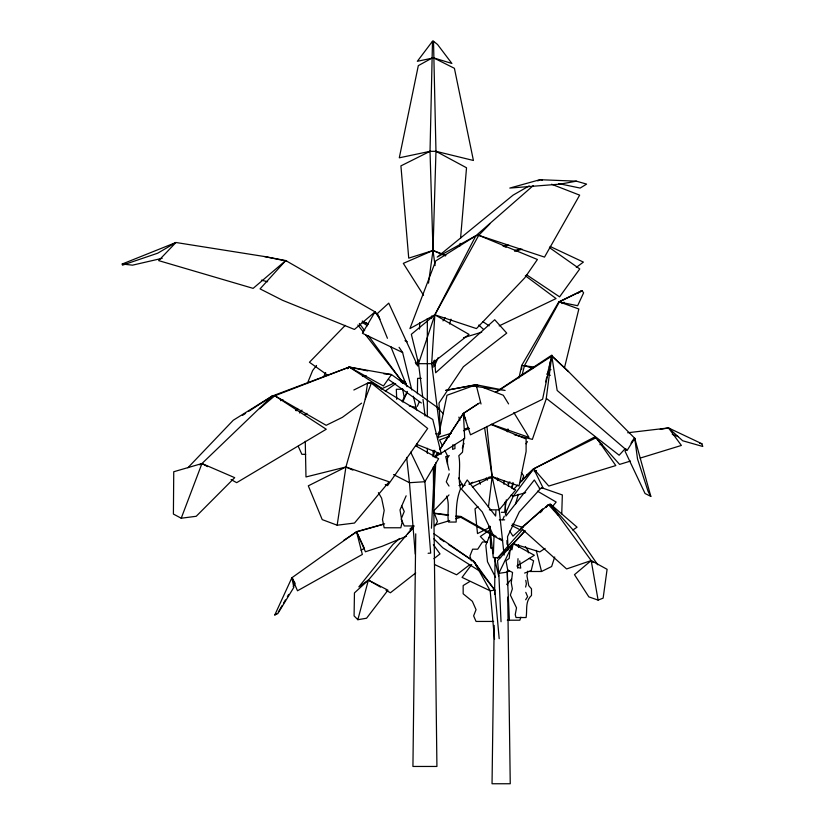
<?xml version="1.0" encoding="UTF-8"?>
<svg xmlns="http://www.w3.org/2000/svg" width="825" height="825" viewBox="0 0 825 825"><rect width="100%" height="100%" fill="white"/><g stroke="black" fill="none" stroke-linecap="round" stroke-linejoin="round"><path stroke-width="1.24" d="M435.084 265.567L433.001 250.491L430.031 151.326L432.496 41.25L433.517 41.25L437.549 44.498L451.873 63.453L433.62 57.874L417.337 61.297L432.496 41.25M415.738 533.857L412.933 766.456L436.92 766.456L433.589 490.163M416.79 446.469L416.821 443.902M417.419 393.783L417.605 378.355L421.266 378.355M494.175 625.402L492.04 783.75L510.242 783.75L507.736 597.083M494.588 594.505L495.072 558.463M433.517 41.25L435.971 151.326L433.001 250.491L428.495 283.15M561.743 513.872L562.341 494.948L541.86 487.812M493.412 553.678L494.01 536.652L482.274 511.943L461.443 489.081L467.228 479.975L495.619 516.038L495.928 510.953M518.007 558.69L517.615 567.569L520.73 568.116L519.709 560.948M518.523 547.274L518.626 544.737M418.048 359.648L417.749 366.022L388.74 303.136L377.376 313.5L387.43 338.281M419.471 329.062L419.77 322.688M431.454 528.217L434.631 464.702M433.507 507.334L435.734 462.866M435.982 457.782L436.116 455.245L437.508 453.1M452.935 444.665L452.595 449.357L454.957 448.542L454.874 444.685M459.907 245.943L460.123 243.375M460.567 238.25L466.527 167.774L435.971 151.326L430.031 151.326L399.3 157.812L418.306 65.649L432.393 57.874M447.511 464.454L447.449 456.008M463.815 438.436L462.495 452.183L458.813 455.72C461 466.826 457.638 478.005 460.494 488.936C456.101 499.785 456.225 510.788 456.173 522.05L448.532 522.05C446.861 513.459 449.965 504.539 446.603 496.145M433.032 367.29L433.672 360.896M488.41 507.303L492.154 476.633L486.915 426.35M626.505 449.151L625.01 451.131L645.057 493.515L650.822 496.382L634.724 438.271L568.559 371.642L551.76 355.771L546.284 398.362L619.152 455.214L625.206 448.625M337.167 525.205L354.492 523.05L389.111 481.8L345.923 466.981L308.313 485.832L322.214 519.616L337.167 525.205L345.923 466.981L365.258 399.187L367.527 383.182L371.26 382.429L432.774 419.482L441.354 454.121L416.501 444.324M506.344 499.857L504.591 512.315L501.342 512.315M508.282 486.142L508.808 482.408M527.711 571.168L526.969 575.963L528.743 585.647L531.496 588.833L531.496 595.433C524.834 601.559 527.453 610.015 526.072 617.543L516.027 617.543L515.243 614.625L516.512 607.85L510.355 595.031L512.366 588.844L511.263 582.832L512.552 572.447L507.726 570.044L505.993 560.691L509.221 558.391L509.994 550.945L512.243 546.573M449.068 437.044L449.718 433.414M507.705 569.652L507.189 572.117L509.417 620.503M511.882 549.852L513.181 543.675L524.391 531.31M507.354 431.64L507.891 429.144M518.987 377.943L521.699 365.465L558.762 301.909L581.903 290.606L583.626 292.813L577.634 305.704L558.762 301.909M545.645 381.882L546.769 377.025M547.326 374.591L548.45 369.724M549.017 367.29L550.419 361.216M525.618 587.07L526.371 583.925L525.783 580.315M433.331 456.442L434.837 450.285M437.539 439.199L439.632 430.578M564.424 367.991L578.841 309.004L559.35 301.909L524.545 365.465L522.008 375.272M507.396 431.661L508.035 429.206M511.624 487.472L512.933 482.512M399.558 538.447L392.958 544.417L358.844 586.884L368.383 580.109L387.956 590.184L366.568 618.234L357.854 619.699L368.383 580.109L414.078 526.092M449.615 324.06L450.986 319.182M515.481 504.209L518.317 494.309M522.225 480.686L523.638 475.736L521.297 472.715M554.709 556.978L551.647 566.517L541.53 571.488L529.794 571.498M511.799 488.235L513.397 483.357M502.662 540.097L502.415 540.849L460.742 517.265L455.812 516.533M546.418 398.362L532.373 439.385L514.305 434.744M520.905 617.152L519.832 620.204L507.313 620.204M449.243 473.756L446.284 481.841L449.017 486.069M462.278 448.161L464.052 443.376M365.258 399.187L371.353 383.078L427.659 428.474L387.564 485.616L385.254 484.584M181.222 518.224L196.216 516.285L234.692 477.665L201.96 463.537L173.745 471.745L173.405 514.068L181.222 518.224L201.96 463.537L272.219 396.052L349.295 367.073L391.493 374.571L439.952 409.252L437.425 409.004M490.504 533.692L485.801 545.263L487.493 561.753L495.567 577.397M296.185 410.829L297.155 408.457M307.312 383.573L312.634 370.549L316.532 365.454M401.579 518.007L404.26 511.49L401.61 505.766M402.765 402.064L407.313 391.411M417.357 406.312L419.368 401.579M434.517 366.073L438.054 357.782M406.147 495.815L400.012 509.953L402.115 522.4L400.816 527.773L384.182 527.773L382.491 519.554L384.182 510.458L381.604 498.156L378.397 492.638M489.256 537.57L490.318 535.219M502.673 519.688L504.271 516.161M505.323 513.81L513.274 496.186L533.682 468.817L595.062 436.827L619.596 464.413L630.496 461.062M293.401 579.81L291.875 577.758L293.834 587.369L277.798 613.625L274.797 614.955L291.875 577.758L356.513 531.671L384.625 523.803M323.379 377.19L325.669 372.611M533.177 185.656L475.87 235.744L434.868 314.82L418.533 363.67L422.689 396.866M435.043 525.958L437.446 521.462L433.548 511.057L449.006 494.938M489.823 223.936L478.737 235.321L434.868 314.82L411.335 334.311L418.533 363.67L431.671 363.67L469.043 334.414L434.868 314.82L409.922 328.587L435.724 260.927L475.87 235.744L478.737 235.321L544.51 257.101L579.655 195.143L551.605 184.243M402.095 401.311L407.199 392.432M278.283 612.119L282.181 605.478M283.48 603.271L285.419 599.95M287.368 596.63L288.668 594.413M293.205 586.668L295.154 583.347L291.875 577.758L297.505 590.772L362.34 554.452L356.513 531.671L364.351 548.305L361.072 550.244M264.474 256.534L286.677 261.102L285.739 260.566L253.131 288.368L158.648 260.618L175.942 242.498L157.73 253.182L122.513 265.165L122.224 264.01L175.942 242.498L264.474 256.534L285.739 260.566L375.055 311.86L362.423 333.269L402.621 352.522L411.788 389.988M478.325 403.58L463.413 413.407L464.702 438.436L435.012 457.071L438.127 453.74M525.659 599.775L527.608 596.681L525.772 592.371M435.012 457.071L437.786 452.812M439.869 449.615L463.413 413.407L479.593 402.92M440.313 448.81L463.413 413.407L470.487 434.806L542.592 399.238L551.822 355.132L495.371 392.339M526.041 443.778L527.464 441.643M442.973 320.884L445.18 317.79M471.714 564.496L462.062 577.387L490.174 590.793L494.814 590.123L499.187 638.674M630.981 443.221L634.724 438.271L637.519 458.978L648.182 491.669L650.822 496.382M552.1 506.983L556.163 502.054L537.467 491.164M299.475 412.964L302.012 410.118M545.933 507.54L548.512 504.683L550.347 504.044L577.077 527.196L572.808 530.021M285.739 260.566L260.061 288.884L282.562 300.3L354.43 329.443L375.055 311.86L379.026 316.821M506.736 584.409L511.552 579.129M632.125 441.097L634.724 438.271L627.062 450.563L557.164 390.472L551.76 355.771M525.288 530.774L497.506 560.691L498.795 573.365L501.033 621.741M520.905 481.315L533.682 468.817L596.227 437.683L615.801 465.568L548.749 486.059L533.682 468.817L526.391 475.489L528.65 474.385M407.529 534.002L413.562 527.618M187.904 467.744L233.289 420.224L272.219 396.052L274.818 395.763L349.295 367.073L367.795 370.91M345.221 325.38L309.447 362.268L328.195 375.602M513.294 489.586L517.729 485.069M519.502 483.264L533.682 468.817L542.963 487.709L539.251 488.771M522.617 529.598L497.258 558.226L513.181 543.675L539.756 551.915L545.088 548.388M540.189 512.696L542.035 510.912M545.738 507.354L548.512 504.683L550.368 504.488L576.159 533.445L597.723 564.785M542.695 508.881L512.975 536.137L509.685 531.022M409.932 529.083L413.707 525.68M347.418 368.723L349.295 367.073L383.429 385.987L391.493 374.571L383.914 373.828M259.535 408.664L274.818 395.763L326.174 425.308L342.396 417.337L361.597 403.167M593.092 438.446L595.062 436.827M274.797 614.955L276.54 613.532M415.707 572.952L390.4 592.773L385.997 590.246M433.929 558.669L440.003 553.915L433.362 544.655M477.995 506.581L475.004 508.901L477.5 533.579L490.132 527.257M507.932 483.429L509.922 481.882M469.858 564.64L456.586 574.778L434.507 564.517M576.273 267.413L583.388 262.092L550.048 246.428M295.649 410.396L297.701 408.911M385.275 391.04L395.68 383.656M490.524 529.423L480.325 536.498L485.647 542.015M343.592 540.447L356.699 531.867L383.522 524.267M562.042 303.559L564.125 302.208M577.634 293.391L581.903 290.606M242.406 415.439L245.602 413.366M248.799 411.283L272.219 396.052M495.773 392.432L551.853 356.07L568.559 371.642M469.538 484.327L472.735 482.254M347.119 368.424L349.295 367.073L381.82 388.255M509.355 570.776L507.189 572.117L498.795 573.365L513.181 543.675L534.352 555.266L516.966 566.053M469.693 581.563L463.165 585.554L463.165 593.794L472.354 601.301L476.046 609.675L473.632 615.852L476.046 621.442L493.618 621.442M199.774 464.826L201.96 463.537L207.56 466.62M529.186 185.883L513.078 195.143L437.188 257.101L475.87 235.744M537.776 180.933L539.921 179.706L576.376 181.17L586.616 184.109L580.161 188.069L558.783 183.624M472.374 487.008L492.154 476.633L519.028 485.997L526.103 451.512L526.123 439.013L491.174 424.514M430.031 151.326L400.919 165.877L408.726 258.142L433.001 250.491L445.861 255.265M304.724 414.501L307.013 413.356M353.832 390.008L367.527 383.182L371.353 383.078M559.35 301.909L582.398 290.606M534.27 471.611L536.528 470.508M499.187 325.885L556.06 298.557L525.35 275.767M381.274 388.998L393.968 383.151M458.958 485.585L462.433 484.089M280.582 400.672L282.944 399.702M406.519 536.219L381.965 546.346L365.434 551.77L356.513 531.671M592.969 562.351L591.185 560.577L574.489 574.664L588.844 596.887L598.104 600.095L603.137 598.146L607.097 569.322L591.185 560.577L550.368 504.488M449.12 436.281L439.539 439.983L442.437 445.737M463.485 430.733L469.477 428.412M524.597 573.076L531.217 570.57L533.6 560.794L529.165 558.391M478.49 385.667L476.128 384.749L445.593 390.442L470.559 385.749L505.117 390.442L476.128 384.749L446.985 395.257L438.23 437.384L451.43 433.187M464.63 428.979L468.239 427.835M465.197 485.213L462.743 485.997L458.679 477.943M468.868 484.048L492.154 476.633L515.738 489.957L499.207 509.85L504.116 555.091M640.19 458.092L681.378 445.438L668.508 427.927L627.681 432.764M463.516 337.714L481.707 332.207M435.002 525.03L449.718 520.585M455.843 518.739L460.742 517.265L460.989 516.512L456.019 515.893M514.717 251.305L522.143 249.191M525.649 492.659L513.274 496.186L511.067 495.144M514.491 250.522L520.719 248.923M449.398 455.73L445.706 456.648L449.058 470.147M162.185 258.318L132.505 265.165L122.224 264.01M458.494 517.038L460.989 516.512L496.083 536.374M576.376 181.17L560.288 184.109L509.798 188.069L539.921 179.706L542.438 180.221M470.559 385.749L476.128 384.749M660.237 429.392L668.508 427.927L701.879 443.747L702.776 446.469L682.698 440.777L668.508 427.927M362.412 376.375L366.207 375.746M599.888 444.665L602.405 444.242M428.113 553.276L430.691 553.111L424.875 481.718L410.675 452.162M508.901 245.273L502.559 245.654L506.034 247.304M305.693 454.317L301.868 454.327L298.268 446.346M534.61 367.063L521.699 365.465L521.73 369.167M401.022 389.266L396.32 389.266L396.722 399.341M435.683 433.888L440.468 433.888L431.671 363.67L434.868 314.82L476.468 328.587L524.741 277.87L537.405 259.493L478.737 235.321M489.328 509.85L499.207 509.85L492.154 476.633L484.615 427.866M499.3 519.843L504.663 519.843M413.243 525.958L404.26 525.958L401.136 519.09M487.286 541.984L482.45 541.984L477.727 549.192L472.622 549.192L469.93 555.967L471.384 560.876M493.144 548.13L490.648 548.13L490.05 526.474M500.682 557.597L493.278 557.597L489.864 526.185M433.651 513.098L448.563 514.955M433.599 513.253L448.408 515.439M548.429 369.27L550.945 369.672M699.61 443.334L701.879 443.747M409.303 405.962L415.594 407.241M435.971 151.326L473.416 160.473L454.41 68.31L433.62 57.874M261.381 280.16L267.63 281.738M512.294 524.03L523.029 527.526M491.37 424.267L529 437.384L513.841 412.541M672.282 434.414L678.294 436.6M524.545 365.465L532.754 368.589M546.82 373.962L550.337 375.303M483.213 387.492L503.291 395.257L508.571 403.899M445.562 255.936L433.001 250.491L403.322 263.361L423.545 295.237M352.863 470.095L345.923 466.981L305.982 476.953L305.26 441.262M362.484 321.42L368.228 324.029M404.982 340.704L407.282 341.746M405.498 382.078L400.888 379.964L365.681 334.991M362.278 321.111L368.084 323.895M511.582 525.442L520.41 529.949M393.535 474.581L409.458 482.707L424.875 481.718L438.622 458.69L415.625 445.799M488.998 477.015L491.257 478.211M231.072 479.583L236.672 482.666L326.246 429.248L274.818 395.763M499.373 538.23L501.569 539.478M380.49 587.08L368.383 580.109L354.451 592.917L354.09 615.904L357.854 619.699M362.123 322.358L367.558 325.751M406.199 383.367L400.888 379.964L368.424 335.765M526.443 274.694L559.597 296.856L579.748 268.94L549.429 247.603M482.842 321.637L489.163 325.865M439.921 538.766L444.17 541.613M448.429 544.459L473.942 561.526L494.814 590.123L482.543 574.468L473.942 561.526L433.692 533.62M388.369 379.366L421.358 402.982M478.809 325.029L483.481 329.371M439.756 410.159L443.438 413.748M433.888 538.808L442.819 547.8L480.098 571.354L473.942 561.526L490.174 590.793L494.536 639.344M558.143 515.274L548.512 504.683L521.029 528.083L566.61 568.941L591.185 560.577L598.104 600.095M357.864 324.998L363.34 331.99M488.544 526.752L490.112 528.794M359.37 323.431L364.65 330.629M375.055 311.86L379.995 319.162M399.083 347.315L402.621 352.522M525.36 546.542L528.103 550.605L528.402 552.833M486.255 477.943L487.451 480.15M415.326 362.423L416.512 364.691M402.631 383.326L400.888 379.964L401.363 382.439M444.757 450.337L448.243 457.246M390.772 346.541L407.045 386.667M463.815 414.542L465.816 420.224M479.294 480.583L480.336 484.223M458.896 417.089L459.834 420.595M476.427 385.956L481.016 404.002M536.229 550.409L541.53 571.488M413.325 396.227L416.687 409.963M494.299 557.401L498.692 576.025M402.548 388.616L404.456 398.516M423.008 399.424L425.092 416.017M406.642 457.39L409.458 482.707L415.264 554.101M434.569 360.143L435.662 372.766L494.711 319.729L506.736 333.125L463.392 366.743L439.003 403.085L440.241 428.113M505.075 502.064L505.931 516.038L534.322 479.975L540.107 489.081L519.265 511.943L507.53 536.652L508.004 550.028M517.502 565.455L517.646 567.982M506.973 540.437L507.024 544.304M507.385 571.333L507.571 585.492M433.115 450.326L433.187 456.751M433.311 467.032L433.558 487.596M503.982 480.583L503.982 484.275M497.558 478.108L497.558 480.583M431.619 316.088L431.619 318.584M427.329 318.584L427.329 416.852M427.329 448.295L427.329 453.338"/></g></svg>
